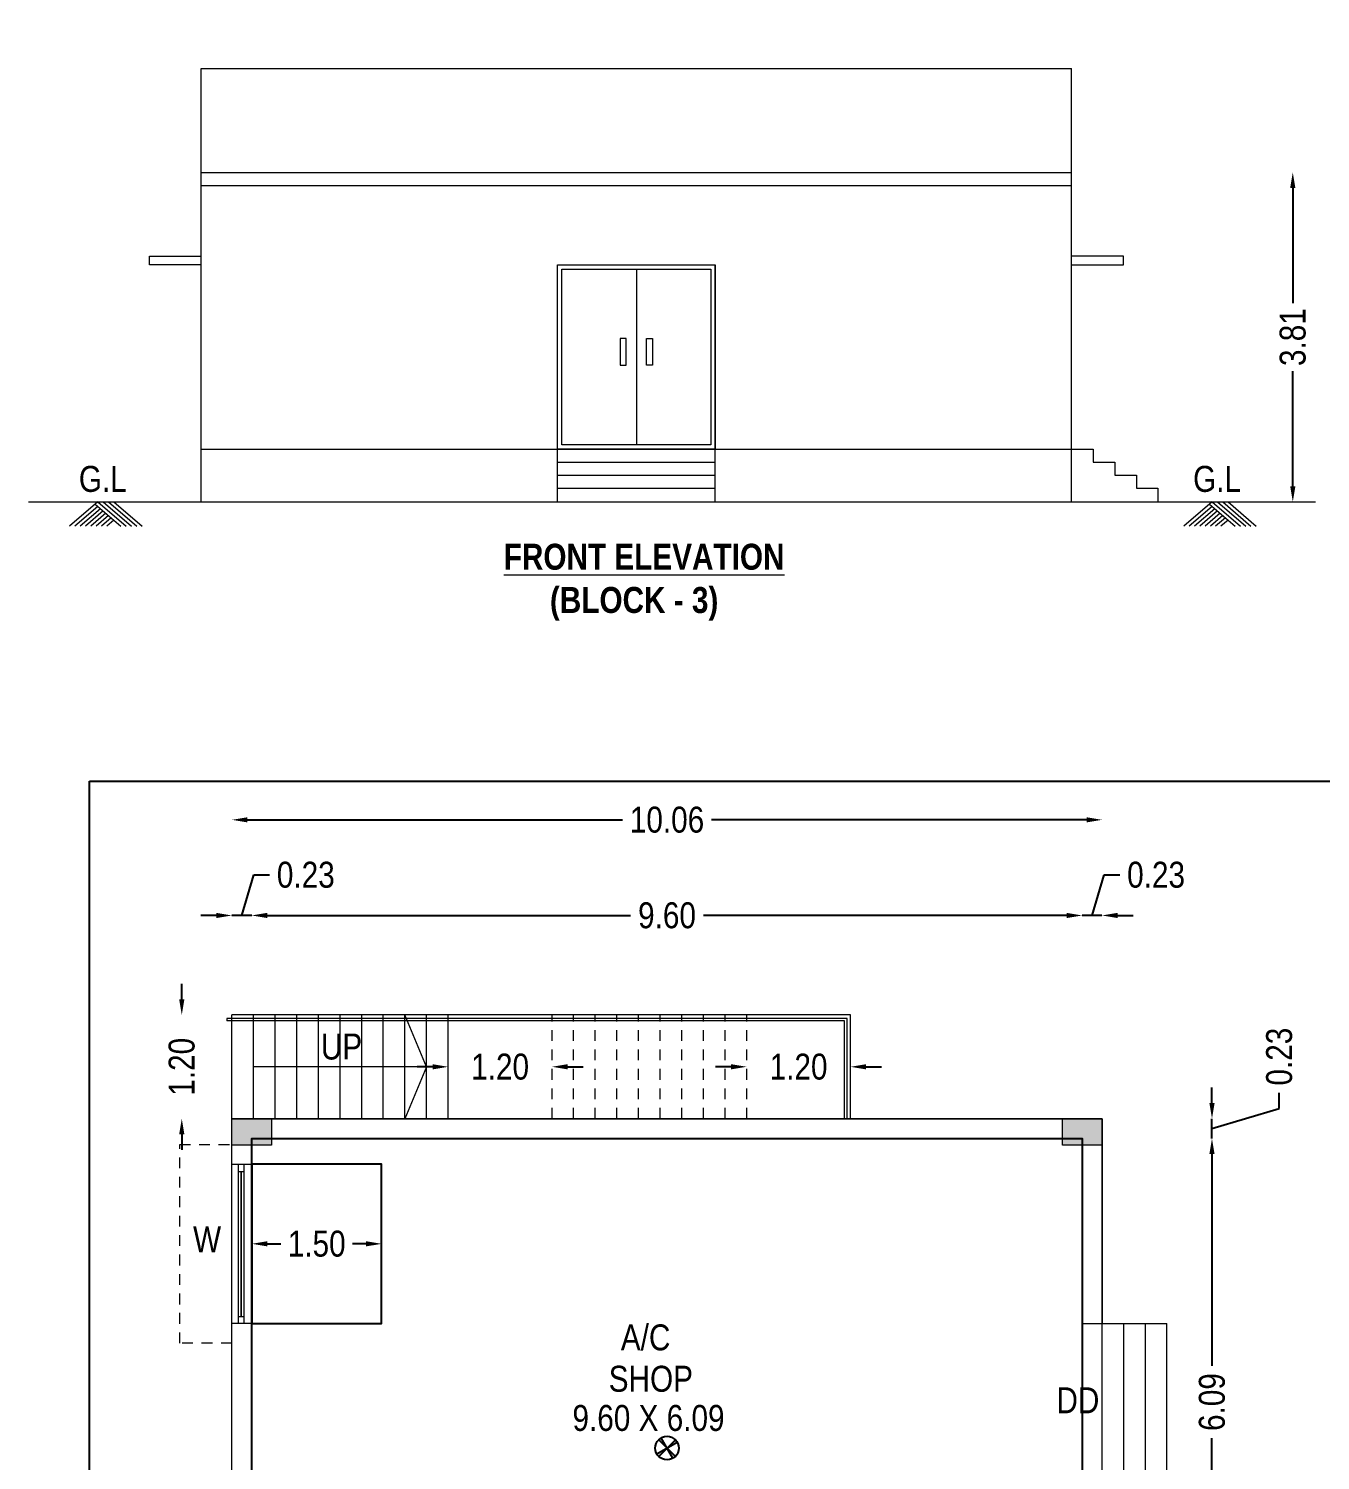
# Model space of a CAD drawing. Header units: metres. Extents: x 3750 to 6203, y 1588 to 3614.
# Drawn here: x 3794.83 to 3809.76, y 1627.5 to 1644.06 of the extents above; entities that cross this region are included whole.
import ezdxf

# ---------------------------------------------------------------- set-up
doc = ezdxf.new("R2010")
doc.units = ezdxf.units.M
doc.linetypes.add('HIDDEN2', pattern=[0.1875, 0.125, -0.0625])
for name, color, linetype in [('00', 7, 'Continuous'), ('BLK_3_FLR_0_CARPET_AREA', 14, 'Continuous'), ('BLK_3_FLR_0_REGULAR_ROOM_1', 2, 'Continuous'), ('BLK_3_FLR_0_ROOM_1_LIGHT_VENTILATION_1', 2, 'Continuous'), ('BLK_3_HT_OF_BLDG', 5, 'Continuous')]:
    doc.layers.add(name, color=color, linetype=linetype)
doc.layers.add('GCP', color=7, linetype='Continuous', lineweight=25)
doc.styles.add('style2', font='swisscb.ttf')
doc.styles.add('style2a', font='swissc.ttf')
doc.dimstyles.get("Standard").update_dxf_attribs({"dimtxt": 0.3, "dimasz": 0.18, "dimexe": 0.18, "dimexo": 0.0625, "dimgap": 0.09, "dimtad": 0, "dimzin": 0, "dimdsep": 46, "dimtxsty": 'style2a', "dimcen": 0.09, "dimse1": 1, "dimse2": 1, "dimadec": 0, "dimazin": 0, "dimtfac": 1, "dimtofl": 0, "dimtmove": 0, "dimatfit": 3, "dimfxl": 0, "dimtolj": 1, "dimtzin": 0, "dimarcsym": 0})

# ---------------------------------------------------------------- blocks, each defined once
blk = doc.blocks.new('*D80')
at = {"color": 0, "lineweight": -2, "ltscale": 10}
for p, q in [((3810.078997314411, 1631.273291614153), (3810.078997314411, 1620.274443601698)), ((3810.078997314411, 1608.238842342489), (3810.078997314411, 1619.237690354945))]:
    blk.add_line(p, q, dxfattribs=at)
at = {"color": 0, "ltscale": 10}
for points in [[(3810.048997314411, 1631.273291614153), (3810.108997314411, 1631.273291614153), (3810.078997314411, 1631.453291614153)], [(3810.048997314411, 1608.238842342489), (3810.108997314411, 1608.238842342489), (3810.078997314411, 1608.058842342489)]]:
    blk.add_solid(points, dxfattribs=at)
at = {"layer": 'Defpoints', "color": 0, "ltscale": 10}
for p in [(3807.236284165525, 1631.453291614153), (3810.078997314411, 1631.453291614153), (3807.236284165522, 1608.058842342489, 0.1880125918227396)]:
    blk.add_point(p, dxfattribs=at)
at = {"color": 0, "lineweight": 18, "ltscale": 10, "insert": (3810.078997314411, 1619.75606697832), "char_height": 0.3, "attachment_point": 5, "rotation": 90, "style": 'style2a'}
blk.add_mtext('\\A1;23.39', dxfattribs=at)
blk = doc.blocks.new('*D81')
at = {"color": 0, "lineweight": -2, "ltscale": 10}
for p, q in [((3808.506523129952, 1631.633291614154), (3808.506523129952, 1631.813291614153)), ((3809.284088065016, 1631.571561094673), (3809.284088065016, 1631.751561094673)), ((3808.506523129952, 1631.338291614153), (3809.284088065016, 1631.571561094673)), ((3808.506523129952, 1631.223291614153), (3808.506523129952, 1631.453291614153)), ((3808.506523129952, 1631.043291614154), (3808.506523129952, 1630.863291614154))]:
    blk.add_line(p, q, dxfattribs=at)
at = {"color": 0, "ltscale": 10}
for points in [[(3808.476523129952, 1631.633291614154), (3808.536523129951, 1631.633291614154), (3808.506523129952, 1631.453291614153)], [(3808.476523129952, 1631.043291614154), (3808.536523129951, 1631.043291614154), (3808.506523129952, 1631.223291614153)]]:
    blk.add_solid(points, dxfattribs=at)
at = {"layer": 'Defpoints', "color": 0, "ltscale": 10}
for p in [(3806.701340680645, 1631.453291614153), (3808.506523129952, 1631.453291614153), (3806.701340680649, 1631.223291614153)]:
    blk.add_point(p, dxfattribs=at)
at = {"color": 0, "lineweight": 18, "ltscale": 10, "insert": (3809.284088065016, 1632.170587068697), "char_height": 0.3, "attachment_point": 5, "rotation": 90, "style": 'style2a'}
blk.add_mtext('\\A1;0.23', dxfattribs=at)
blk = doc.blocks.new('*D82')
at = {"color": 0, "lineweight": -2, "ltscale": 10}
for p, q in [((3808.506523130009, 1631.043291614154), (3808.506523130009, 1628.59516813554)), ((3808.506523130009, 1625.308603098485), (3808.506523130009, 1627.756726577098))]:
    blk.add_line(p, q, dxfattribs=at)
at = {"color": 0, "ltscale": 10}
for points in [[(3808.476523130008, 1631.043291614154), (3808.53652313001, 1631.043291614154), (3808.506523130009, 1631.223291614153)], [(3808.476523130008, 1625.308603098485), (3808.53652313001, 1625.308603098485), (3808.506523130009, 1625.128603098485)]]:
    blk.add_solid(points, dxfattribs=at)
at = {"layer": 'Defpoints', "color": 0, "ltscale": 10}
for p in [(3805.936092750092, 1631.223291614153, -0.0231925066431486), (3807.006284165526, 1625.128603098485, 0.0231925066431487), (3808.506523130009, 1625.128603098485)]:
    blk.add_point(p, dxfattribs=at)
at = {"color": 0, "lineweight": 18, "ltscale": 10, "insert": (3808.506523130009, 1628.175947356317), "char_height": 0.3, "attachment_point": 5, "rotation": 90, "style": 'style2a'}
blk.add_mtext('\\A1;6.09', dxfattribs=at)
blk = doc.blocks.new('*D83')
at = {"color": 0, "lineweight": -2, "ltscale": 10}
for p, q in [((3797.292164277365, 1633.803342365003), (3797.432920770872, 1634.272530676691)), ((3797.432920770872, 1634.272530676691), (3797.612920770872, 1634.272530676691)), ((3796.997864048766, 1633.803342365003), (3796.817864048766, 1633.803342365003)), ((3797.406464505964, 1633.803342365003), (3797.177864048766, 1633.803342365003)), ((3797.586464505965, 1633.803342365003), (3797.766464505965, 1633.803342365003))]:
    blk.add_line(p, q, dxfattribs=at)
at = {"color": 0, "ltscale": 10}
for points in [[(3796.997864048766, 1633.833342365003), (3796.997864048766, 1633.773342365003), (3797.177864048766, 1633.803342365003)], [(3797.586464505965, 1633.833342365003), (3797.586464505965, 1633.773342365003), (3797.406464505964, 1633.803342365003)]]:
    blk.add_solid(points, dxfattribs=at)
at = {"layer": 'Defpoints', "color": 0, "ltscale": 10}
for p in [(3797.177864048766, 1633.803342365003), (3797.177864048766, 1631.148415138067), (3797.406464505964, 1631.148415138067)]:
    blk.add_point(p, dxfattribs=at)
at = {"color": 0, "lineweight": 18, "ltscale": 10, "insert": (3798.031946744898, 1634.272530676691), "char_height": 0.3, "attachment_point": 5, "style": 'style2a'}
blk.add_mtext('\\A1;0.23', dxfattribs=at)
blk = doc.blocks.new('*D84')
at = {"color": 0, "lineweight": -2, "ltscale": 10}
for p, q in [((3797.587864048757, 1633.803342365003), (3801.786100081166, 1633.803342365003)), ((3806.826284165524, 1633.803342365003), (3802.628048133114, 1633.803342365003))]:
    blk.add_line(p, q, dxfattribs=at)
at = {"color": 0, "ltscale": 10}
for points in [[(3797.587864048757, 1633.833342365003), (3797.587864048757, 1633.773342365003), (3797.407864048756, 1633.803342365003)], [(3806.826284165524, 1633.833342365003), (3806.826284165524, 1633.773342365003), (3807.006284165524, 1633.803342365003)]]:
    blk.add_solid(points, dxfattribs=at)
at = {"layer": 'Defpoints', "color": 0, "ltscale": 10}
for p in [(3807.006284165524, 1633.803342365003), (3807.006284165524, 1631.148415138067), (3797.407864048756, 1630.706407663312)]:
    blk.add_point(p, dxfattribs=at)
at = {"color": 0, "lineweight": 18, "ltscale": 10, "insert": (3802.20707410714, 1633.803342365003), "char_height": 0.3, "attachment_point": 5, "style": 'style2a'}
blk.add_mtext('\\A1;9.60', dxfattribs=at)
blk = doc.blocks.new('*D85')
at = {"color": 0, "lineweight": -2, "ltscale": 10}
for p, q in [((3797.357864048763, 1634.909323945108), (3801.692593587662, 1634.909323945108)), ((3807.056284165522, 1634.909323945108), (3802.721554626622, 1634.909323945108))]:
    blk.add_line(p, q, dxfattribs=at)
at = {"color": 0, "ltscale": 10}
for points in [[(3797.357864048763, 1634.939323945109), (3797.357864048763, 1634.879323945108), (3797.177864048762, 1634.909323945108)], [(3807.056284165522, 1634.939323945109), (3807.056284165522, 1634.879323945108), (3807.23628416552, 1634.909323945108)]]:
    blk.add_solid(points, dxfattribs=at)
at = {"layer": 'Defpoints', "color": 0, "ltscale": 10}
for p in [(3797.177864048762, 1634.909323945108), (3797.177864048762, 1631.453215747686), (3807.23628416552, 1631.453215747686)]:
    blk.add_point(p, dxfattribs=at)
at = {"color": 0, "lineweight": 18, "ltscale": 10, "insert": (3802.207074107141, 1634.909323945108), "char_height": 0.3, "attachment_point": 5, "style": 'style2a'}
blk.add_mtext('\\A1;10.06', dxfattribs=at)
blk = doc.blocks.new('*D86')
at = {"color": 0, "lineweight": -2, "ltscale": 10}
for p, q in [((3807.120591696802, 1633.803342365003), (3807.261348190309, 1634.272530676691)), ((3807.261348190309, 1634.272530676691), (3807.441348190309, 1634.272530676691)), ((3806.826291468203, 1633.803342365003), (3806.646291468203, 1633.803342365003)), ((3807.234891925401, 1633.803342365003), (3807.006291468204, 1633.803342365003)), ((3807.414891925402, 1633.803342365003), (3807.594891925401, 1633.803342365003))]:
    blk.add_line(p, q, dxfattribs=at)
at = {"color": 0, "ltscale": 10}
for points in [[(3806.826291468203, 1633.833342365003), (3806.826291468203, 1633.773342365003), (3807.006291468204, 1633.803342365003)], [(3807.414891925402, 1633.833342365003), (3807.414891925402, 1633.773342365003), (3807.234891925401, 1633.803342365003)]]:
    blk.add_solid(points, dxfattribs=at)
at = {"layer": 'Defpoints', "color": 0, "ltscale": 10}
for p in [(3807.006291468204, 1633.803342365003), (3807.006291468204, 1631.148415138067), (3807.234891925401, 1631.148415138067)]:
    blk.add_point(p, dxfattribs=at)
at = {"color": 0, "lineweight": 18, "ltscale": 10, "insert": (3807.860374164335, 1634.272530676691), "char_height": 0.3, "attachment_point": 5, "style": 'style2a'}
blk.add_mtext('\\A1;0.23', dxfattribs=at)
blk = doc.blocks.new('*D94')
at = {"color": 0, "lineweight": -2, "ltscale": 10}
for p, q in [((3799.497868574233, 1632.053196891236), (3799.317868574232, 1632.053196891236)), ((3801.0578685742, 1632.053196891236), (3801.2378685742, 1632.053196891236))]:
    blk.add_line(p, q, dxfattribs=at)
at = {"color": 0, "ltscale": 10}
for points in [[(3799.497868574233, 1632.083196891236), (3799.497868574233, 1632.023196891237), (3799.677868574232, 1632.053196891236)], [(3801.0578685742, 1632.083196891236), (3801.0578685742, 1632.023196891237), (3800.877868574199, 1632.053196891236)]]:
    blk.add_solid(points, dxfattribs=at)
at = {"layer": 'Defpoints', "color": 0, "ltscale": 10}
for p in [(3799.677868574232, 1632.053196891236, -0.023192506643141), (3800.877868574199, 1632.053196891236), (3800.877868574199, 1632.053187840149, -0.023192506643141)]:
    blk.add_point(p, dxfattribs=at)
at = {"color": 0, "lineweight": 18, "ltscale": 10, "insert": (3800.277868574216, 1632.053196891236), "char_height": 0.3, "attachment_point": 5, "style": 'style2a'}
blk.add_mtext('\\A1;1.20', dxfattribs=at)
blk = doc.blocks.new('*D87')
at = {"color": 0, "lineweight": -2, "ltscale": 10}
for p, q in [((3802.947868574137, 1632.053170869359), (3802.767868574136, 1632.053170869359)), ((3804.507868574102, 1632.053170869359), (3804.687868574103, 1632.053170869359))]:
    blk.add_line(p, q, dxfattribs=at)
at = {"color": 0, "ltscale": 10}
for points in [[(3802.947868574137, 1632.083170869359), (3802.947868574137, 1632.023170869359), (3803.127868574136, 1632.053170869359)], [(3804.507868574102, 1632.083170869359), (3804.507868574102, 1632.023170869359), (3804.327868574102, 1632.053170869359)]]:
    blk.add_solid(points, dxfattribs=at)
at = {"layer": 'Defpoints', "color": 0, "ltscale": 10}
for p in [(3803.127868574136, 1632.053170869359, -0.0231925066431416), (3804.327868574102, 1632.053170869359), (3804.327868574102, 1632.053161818271, -0.0231925066431415)]:
    blk.add_point(p, dxfattribs=at)
at = {"color": 0, "lineweight": 18, "ltscale": 10, "insert": (3803.727868574119, 1632.053170869359), "char_height": 0.3, "attachment_point": 5, "style": 'style2a'}
blk.add_mtext('\\A1;1.20', dxfattribs=at)
blk = doc.blocks.new('*D88')
at = {"color": 0, "lineweight": -2, "ltscale": 10}
for p, q in [((3796.598263084512, 1632.833329597832), (3796.598263084512, 1633.013329597832)), ((3796.598263084512, 1631.273333632685), (3796.598263084512, 1631.093333632686))]:
    blk.add_line(p, q, dxfattribs=at)
at = {"color": 0, "ltscale": 10}
for points in [[(3796.568263084512, 1632.833329597832), (3796.628263084512, 1632.833329597832), (3796.598263084512, 1632.653329597832)], [(3796.568263084512, 1631.273333632685), (3796.628263084512, 1631.273333632685), (3796.598263084512, 1631.453333632685)]]:
    blk.add_solid(points, dxfattribs=at)
at = {"layer": 'Defpoints', "color": 0, "ltscale": 10}
for p in [(3796.598263084512, 1632.653329597832), (3797.712804704044, 1632.653329597832, 0.0012334506790653), (3797.712800231844, 1631.453333632685)]:
    blk.add_point(p, dxfattribs=at)
at = {"color": 0, "lineweight": 18, "ltscale": 10, "insert": (3796.598263084511, 1632.053331615258), "char_height": 0.3, "attachment_point": 5, "rotation": 90, "style": 'style2a'}
blk.add_mtext('\\A1;1.20', dxfattribs=at)
blk = doc.blocks.new('*D105')
at = {"layer": 'BLK_3_FLR_0_ROOM_1_LIGHT_VENTILATION_1', "color": 0, "lineweight": -2}
for p, q in [((3797.587871351428, 1630.005907649904), (3797.744105117664, 1630.005907649904)), ((3798.727871351429, 1630.005907649904), (3798.571637585195, 1630.005907649904))]:
    blk.add_line(p, q, dxfattribs=at)
at = {"layer": 'BLK_3_FLR_0_ROOM_1_LIGHT_VENTILATION_1', "color": 0}
for points in [[(3797.587871351428, 1630.035907649904), (3797.587871351428, 1629.975907649903), (3797.407871351429, 1630.005907649904)], [(3798.727871351429, 1630.035907649904), (3798.727871351429, 1629.975907649903), (3798.907871351428, 1630.005907649904)]]:
    blk.add_solid(points, dxfattribs=at)
at = {"layer": 'Defpoints', "color": 0}
for p in [(3797.407871351429, 1630.005907649904), (3798.907871351428, 1630.005907649904), (3798.907871351428, 1630.005907649904)]:
    blk.add_point(p, dxfattribs=at)
at = {"layer": 'BLK_3_FLR_0_ROOM_1_LIGHT_VENTILATION_1', "color": 0, "insert": (3798.157871351429, 1630.005907649904), "char_height": 0.3, "attachment_point": 5, "style": 'style2a'}
blk.add_mtext('\\A1;1.50', dxfattribs=at)
blk = doc.blocks.new('*D113')
at = {"layer": 'BLK_3_HT_OF_BLDG', "color": 0, "lineweight": -2, "ltscale": 10}
for p, q in [((3809.440538106031, 1642.216899259338), (3809.440538106031, 1640.885503155442)), ((3809.440538106031, 1638.766899259338), (3809.440538106031, 1640.098295363234))]:
    blk.add_line(p, q, dxfattribs=at)
at = {"layer": 'BLK_3_HT_OF_BLDG', "color": 0, "ltscale": 10}
for points in [[(3809.410538106031, 1642.216899259338), (3809.470538106032, 1642.216899259338), (3809.440538106031, 1642.396899259338)], [(3809.410538106031, 1638.766899259338), (3809.470538106032, 1638.766899259338), (3809.440538106031, 1638.586899259338)]]:
    blk.add_solid(points, dxfattribs=at)
at = {"layer": 'Defpoints', "color": 0, "ltscale": 10}
for p in [(3812.45291879557, 1642.396899259338), (3809.440538106031, 1638.586899259338), (3812.452918795567, 1638.586899259338)]:
    blk.add_point(p, dxfattribs=at)
at = {"layer": 'BLK_3_HT_OF_BLDG', "color": 0, "lineweight": 18, "ltscale": 10, "insert": (3809.440538106031, 1640.491899259336), "char_height": 0.3, "attachment_point": 5, "rotation": 90, "style": 'style2a'}
blk.add_mtext('\\A1;3.81', dxfattribs=at)
blk = doc.blocks.new('auto-sprinkler')
at = {"layer": '00'}
h = blk.add_hatch(color=161, dxfattribs=at)
h.dxf.hatch_style = 1
h.paths.add_polyline_path([(5.82e-14, -1.293e-13), (-0.0750000000000014, 0.1299038105677039, 0.0655434628151658), (-0.106066017177958, 0.1060660171780574)])
h.paths.add_polyline_path([(-1.805e-13, -6.54e-14), (0.1299038105676527, 0.0749999999999943, 0.0655434628153172), (0.1060660171779424, 0.1060660171780148)])
h.paths.add_polyline_path([(0.0749999999999432, -0.1299038105676598, 0.0655434628150144), (0.1060660171778358, -0.1060660171780774), (5.83e-14, -1.293e-13)])
h.paths.add_polyline_path([(-0.129903810567711, -0.0749999999999502, 0.0655434628151658), (-0.1060660171780645, -0.1060660171779068), (-1.804e-13, -6.53e-14)])
at = {"layer": '00', "color": 170}
for points in [[(-0.1299038105676409, -0.0749999999999098), (0.1299038105675827, 0.0749999999999538)], [(-0.1060660171781656, -0.1060660171780079), (0.1060660171777663, 0.1060660171778387)], [(0.1060660171777663, -0.1060660171780079), (-0.1060660171778245, 0.106066017177924)], [(0.0749999999999027, -0.1299038105675898), (-0.0749999999999609, 0.1299038105676338)]]:
    blk.add_lwpolyline(points, dxfattribs=at)
blk.add_circle((-2.91e-14, 2.2e-14), 0.15, dxfattribs=at)

msp = doc.modelspace()

# ---------------------------------------------------------------- hatches: boundary and pattern name
at = {"lineweight": 18, "ltscale": 10}
h = msp.add_hatch(dxfattribs=at)
h.set_pattern_fill('AR-HBONE', color=256, scale=0.18)
h.set_pattern_definition([(45, (-28086.02757969537, 1403.084574576536), (0, 1.018233764908627), [2.16, -0.72]), (135, (-28085.51846281286, 1403.593691459036), (1e-16, 1.018233764908627), [2.16, -0.72])])
h.paths.add_polyline_path([(3823.262936943984, 1608.267154314949), (3823.262936943984, 1608.341958021952), (3823.490137858371, 1608.341958021952), (3823.490137858371, 1611.946549793719), (3823.262936943973, 1611.946549793719), (3823.262936943973, 1612.251350403337), (3823.490137858371, 1612.251350403337), (3823.490137858374, 1615.593375009247), (3822.05599096674, 1615.593375009247), (3822.05599096674, 1614.650818377264), (3818.383990966736, 1614.650818377264), (3818.383990966736, 1615.593375009247), (3813.891717741613, 1615.593375009247), (3813.891717741618, 1612.251350403337), (3814.118911353343, 1612.251350403337), (3814.118911353343, 1611.946549793719), (3813.891717741618, 1611.946549793719), (3813.891717741618, 1608.341958021952), (3814.118911353354, 1608.341958021952), (3814.118911353354, 1608.26715431502)])
h.paths.add_polyline_path([(3818.383990966736, 1612.988299015678), (3822.05599096674, 1612.988299015678), (3822.05599096674, 1611.092299015678), (3818.383990966736, 1611.092299015678)], flags=16)
h.paths.add_polyline_path([(3818.419990966737, 1612.952299015679), (3822.019990966739, 1612.952299015679), (3822.019990966739, 1611.128299015678), (3818.419990966737, 1611.128299015678)], flags=0)
h.paths.add_polyline_path([(3818.463270262625, 1611.174100253505), (3818.463270262625, 1611.986595691133), (3819.570792381266, 1611.986595691133), (3819.570792381266, 1611.174100253505)], flags=0)
h.paths.add_polyline_path([(3818.463270262625, 1612.086100253506), (3818.463270262625, 1612.898595691133), (3819.570792381266, 1612.898595691133), (3819.570792381266, 1612.086100253506)], flags=0)
h.paths.add_polyline_path([(3819.663270262623, 1611.174100253505), (3819.663270262623, 1611.986595691133), (3820.770792381266, 1611.986595691133), (3820.770792381266, 1611.174100253505)], flags=0)
h.paths.add_polyline_path([(3819.663270262623, 1612.086100253506), (3819.663270262623, 1612.898595691133), (3820.770792381266, 1612.898595691133), (3820.770792381266, 1612.086100253506)], flags=0)
h.paths.add_polyline_path([(3820.863270262623, 1611.174100253505), (3820.863270262623, 1611.986595691133), (3821.970792381266, 1611.986595691133), (3821.970792381266, 1611.174100253505)], flags=0)
h.paths.add_polyline_path([(3820.863270262623, 1612.086100253506), (3820.863270262623, 1612.898595691133), (3821.970792381266, 1612.898595691133), (3821.970792381266, 1612.086100253506)], flags=0)
h.paths.add_polyline_path([(3818.870795594474, 1610.593015793325), (3821.49047836304, 1610.593015793325), (3821.49047836304, 1610.976397192026), (3818.870795594474, 1610.976397192026)], flags=24)
h.paths.add_polyline_path([(3818.870795594474, 1614.151535154911), (3821.49047836304, 1614.151535154911), (3821.49047836304, 1614.534916553612), (3818.870795594474, 1614.534916553612)], flags=24)
h.paths.add_polyline_path([(3810.504221263683, 1619.505975531873), (3811.367337225484, 1619.505975531873), (3811.367337225484, 1619.95108876516), (3810.504221263683, 1619.95108876516)], flags=9)
h.paths.add_polyline_path([(3809.635466042386, 1631.088200167704), (3810.330762086041, 1631.088200167704), (3810.330762086041, 1631.533313400992), (3809.635466042386, 1631.533313400992)], flags=9)
h.paths.add_polyline_path([(3809.014404650901, 1627.925782240021), (3809.709700694557, 1627.925782240021), (3809.709700694557, 1628.370895473308), (3809.014404650901, 1628.370895473308)], flags=9)
h.paths.add_polyline_path([(3809.635466042472, 1624.763511652037), (3810.33076208613, 1624.763511652037), (3810.33076208613, 1625.208624885324), (3809.635466042472, 1625.208624885324)], flags=9)
h.paths.add_polyline_path([(3809.018161813309, 1622.208437982187), (3809.713457856968, 1622.208437982187), (3809.713457856968, 1622.653551215474), (3809.018161813309, 1622.653551215474)], flags=9)
h.paths.add_polyline_path([(3809.635466042531, 1619.653511652036), (3810.330762086189, 1619.653511652036), (3810.330762086189, 1620.098624885325), (3809.635466042531, 1620.098624885325)], flags=9)
h.paths.add_polyline_path([(3808.920328252671, 1613.790744306816), (3809.783444214474, 1613.790744306816), (3809.783444214474, 1614.235857540106), (3808.920328252671, 1614.235857540106)], flags=9)
h.paths.add_polyline_path([(3809.635466042589, 1607.928124301298), (3810.330762086247, 1607.928124301298), (3810.330762086247, 1608.373237534584), (3809.635466042589, 1608.373237534584)], flags=9)
h.paths.add_polyline_path([(3797.799677449148, 1633.953965788958), (3798.494973492804, 1633.953965788958), (3798.494973492804, 1634.399079022246), (3797.799677449148, 1634.399079022246)], flags=9)
h.paths.add_polyline_path([(3802.714955628177, 1633.753461014062), (3803.410251671833, 1633.753461014062), (3803.410251671833, 1634.198574247349), (3802.714955628177, 1634.198574247349)], flags=9)
h.paths.add_polyline_path([(3802.620584550411, 1634.859442594166), (3803.483700512213, 1634.859442594166), (3803.483700512213, 1635.304555827454), (3802.620584550411, 1635.304555827454)], flags=9)
h.paths.add_polyline_path([(3807.628104868584, 1633.953965788958), (3808.323400912242, 1633.953965788958), (3808.323400912242, 1634.399079022246), (3807.628104868584, 1634.399079022246)], flags=9)
h.paths.add_polyline_path([(3809.004238211592, 1631.803124480428), (3809.69953425525, 1631.803124480428), (3809.69953425525, 1632.248237713715), (3809.004238211592, 1632.248237713715)], flags=9)
h.paths.add_polyline_path([(3804.633994721807, 1632.003391406762), (3805.329290765465, 1632.003391406762), (3805.329290765465, 1632.44850464005), (3804.633994721807, 1632.44850464005)], flags=9)
h.paths.add_polyline_path([(3801.183994721905, 1632.003365384885), (3801.879290765562, 1632.003365384885), (3801.879290765562, 1632.448478618172), (3801.183994721905, 1632.448478618172)], flags=9)
h.paths.add_polyline_path([(3826.192415504653, 1619.505975531873), (3827.055531466456, 1619.505975531873), (3827.055531466456, 1619.95108876516), (3826.192415504653, 1619.95108876516)], flags=9)
h.paths.add_polyline_path([(3825.264747900458, 1631.088200167704), (3825.960043944115, 1631.088200167704), (3825.960043944115, 1631.533313400992), (3825.264747900458, 1631.533313400992)], flags=9)
h.paths.add_polyline_path([(3824.643686508973, 1627.925782240021), (3825.338982552629, 1627.925782240021), (3825.338982552629, 1628.370895473308), (3824.643686508973, 1628.370895473308)], flags=9)
h.paths.add_polyline_path([(3824.647443671367, 1622.208437982187), (3825.342739715025, 1622.208437982187), (3825.342739715025, 1622.653551215474), (3824.647443671367, 1622.653551215474)], flags=9)
h.paths.add_polyline_path([(3825.26474790059, 1619.653511652036), (3825.960043944246, 1619.653511652036), (3825.960043944246, 1620.098624885325), (3825.26474790059, 1620.098624885325)], flags=9)
h.paths.add_polyline_path([(3824.54961011073, 1613.790744306816), (3825.412726072534, 1613.790744306816), (3825.412726072534, 1614.235857540106), (3824.54961011073, 1614.235857540106)], flags=9)
h.paths.add_polyline_path([(3825.264747900647, 1607.928124301298), (3825.960043944305, 1607.928124301298), (3825.960043944305, 1608.373237534584), (3825.264747900647, 1608.373237534584)], flags=9)
h.paths.add_polyline_path([(3813.428959307195, 1633.953965788958), (3814.124255350852, 1633.953965788958), (3814.124255350852, 1634.399079022246), (3813.428959307195, 1634.399079022246)], flags=9)
h.paths.add_polyline_path([(3818.344237486219, 1633.753461014062), (3819.039533529878, 1633.753461014062), (3819.039533529878, 1634.198574247349), (3818.344237486219, 1634.198574247349)], flags=9)
h.paths.add_polyline_path([(3818.249866408456, 1634.859442594166), (3819.112982370257, 1634.859442594166), (3819.112982370257, 1635.304555827454), (3818.249866408456, 1635.304555827454)], flags=9)
h.paths.add_polyline_path([(3823.257386726633, 1633.953965788958), (3823.952682770289, 1633.953965788958), (3823.952682770289, 1634.399079022246), (3823.257386726633, 1634.399079022246)], flags=9)
h.paths.add_polyline_path([(3824.633520069667, 1631.803124480428), (3825.328816113323, 1631.803124480428), (3825.328816113323, 1632.248237713715), (3824.633520069667, 1632.248237713715)], flags=9)
h.paths.add_polyline_path([(3820.26327657985, 1632.003391406762), (3820.958572623509, 1632.003391406762), (3820.958572623509, 1632.44850464005), (3820.26327657985, 1632.44850464005)], flags=9)
h.paths.add_polyline_path([(3816.813276579949, 1632.003365384885), (3817.508572623605, 1632.003365384885), (3817.508572623605, 1632.448478618172), (3816.813276579949, 1632.448478618172)], flags=9)
h.paths.add_polyline_path([(3817.284066471828, 1627.715469877274), (3820.14978384746, 1627.715469877274), (3820.14978384746, 1628.098851275975), (3817.284066471828, 1628.098851275975)], flags=9)
h.paths.add_polyline_path([(3818.870795594474, 1617.710054516497), (3821.49047836304, 1617.710054516497), (3821.49047836304, 1618.0934359152), (3818.870795594474, 1618.0934359152)], flags=9)
h.paths.add_polyline_path([(3818.870795594474, 1621.268573878082), (3821.49047836304, 1621.268573878082), (3821.49047836304, 1621.651955276785), (3818.870795594474, 1621.651955276785)], flags=9)
h.paths.add_polyline_path([(3818.870795594474, 1624.827093239669), (3821.49047836304, 1624.827093239669), (3821.49047836304, 1625.210474638372), (3818.870795594474, 1625.210474638372)], flags=9)
h.paths.add_polyline_path([(3818.452806318957, 1632.045533487969), (3819.1101603204, 1632.045533487969), (3819.1101603204, 1632.418100178669), (3818.452806318957, 1632.418100178669)], flags=9)
h.paths.add_polyline_path([(3825.491281798952, 1614.486463592459), (3825.940540991457, 1614.486463592459), (3825.940540991457, 1614.94698132858), (3825.491281798952, 1614.94698132858)], flags=9)
h.paths.add_polyline_path([(3811.960282927415, 1614.486463592459), (3812.409542119919, 1614.486463592459), (3812.409542119919, 1614.94698132858), (3811.960282927415, 1614.94698132858)], flags=9)
h.paths.add_polyline_path([(3816.338472226546, 1605.898208671089), (3821.128212110939, 1605.898208671089), (3821.128212110939, 1606.964427360878), (3816.338472226546, 1606.964427360878)], flags=9)
h.paths.add_polyline_path([(3806.538960393335, 1632.043280423802), (3807.135932275093, 1632.043280423802), (3807.135932275093, 1632.418550791502), (3806.538960393335, 1632.418550791502)], flags=9)
h.paths.add_polyline_path([(3797.520608360152, 1623.381044638243), (3797.994022202975, 1623.381044638243), (3797.994022202975, 1623.756044638243), (3797.520608360152, 1623.756044638243)], flags=9)
h.paths.add_polyline_path([(3795.875586501038, 1588.318852389466), (3800.745982135421, 1588.318852389466), (3800.745982135421, 1589.404664122072), (3795.875586501038, 1589.404664122072)], flags=9)
h.paths.add_polyline_path([(3801.911234370241, 1613.197942888275), (3804.033114826924, 1613.197942888275), (3804.033114826924, 1613.571965722391), (3801.911234370241, 1613.571965722391)], flags=9)
h.paths.add_polyline_path([(3809.850688222901, 1642.795329890526), (3812.99472931879, 1642.795329890526), (3812.99472931879, 1643.086905232991), (3809.850688222901, 1643.086905232991)], flags=9)
h.paths.add_polyline_path([(3809.921359286941, 1642.211559974412), (3812.145879834886, 1642.211559974412), (3812.145879834886, 1642.502929837425), (3809.921359286941, 1642.502929837425)], flags=9)
h.paths.add_polyline_path([(3809.948186863584, 1641.578065695136), (3812.352707411525, 1641.578065695136), (3812.352707411525, 1641.869435558151), (3809.948186863584, 1641.869435558151)], flags=9)
h.paths.add_polyline_path([(3809.942855964486, 1640.871323477558), (3812.767650485034, 1640.871323477558), (3812.767650485034, 1641.162693340572), (3809.942855964486, 1641.162693340572)], flags=9)
h.paths.add_polyline_path([(3809.55539646008, 1638.688780545967), (3811.577314268296, 1638.688780545967), (3811.577314268296, 1638.980150408982), (3809.55539646008, 1638.980150408982)], flags=9)
h.paths.add_polyline_path([(3809.54874952091, 1639.486745545557), (3813.627927603101, 1639.486745545557), (3813.627927603101, 1639.77811540857), (3809.54874952091, 1639.77811540857)], flags=9)
h.paths.add_polyline_path([(3809.55539646008, 1639.100164066372), (3812.964848514872, 1639.100164066372), (3812.964848514872, 1639.391533929385), (3809.55539646008, 1639.391533929385)], flags=9)
h.paths.add_polyline_path([(3809.924846538528, 1636.278459081595), (3813.279367086469, 1636.278459081595), (3813.279367086469, 1636.569828944608), (3809.924846538528, 1636.569828944608)], flags=9)
h.paths.add_polyline_path([(3809.929751176749, 1636.61460330196), (3813.104888163051, 1636.61460330196), (3813.104888163051, 1636.906178644425), (3809.929751176749, 1636.906178644425)], flags=9)
h.paths.add_polyline_path([(3800.98706690095, 1643.977939824263), (3805.167442623492, 1643.977939824263), (3805.167442623492, 1645.04405735798), (3800.98706690095, 1645.04405735798)], flags=9)
h.paths.add_polyline_path([(3796.548104148997, 1645.410186639345), (3797.317224552749, 1645.410186639345), (3797.317224552749, 1645.824238549943), (3796.548104148997, 1645.824238549943)], flags=9)
h.paths.add_polyline_path([(3809.427868379064, 1645.410186639345), (3810.196988782816, 1645.410186639345), (3810.196988782816, 1645.824238549943), (3809.427868379064, 1645.824238549943)], flags=9)
h.paths.add_polyline_path([(3809.861999940909, 1614.486463592459), (3810.311259133413, 1614.486463592459), (3810.311259133413, 1614.94698132858), (3809.861999940909, 1614.94698132858)], flags=9)
h.paths.add_polyline_path([(3796.33100106937, 1614.486463592459), (3796.780260261875, 1614.486463592459), (3796.780260261875, 1614.94698132858), (3796.33100106937, 1614.94698132858)], flags=9)
h.paths.add_polyline_path([(3801.138699848923, 1635.87696362298), (3805.030983085919, 1635.87696362298), (3805.030983085919, 1636.943081156699), (3801.138699848923, 1636.943081156699)], flags=9)
h.paths.add_polyline_path([(3800.709190368502, 1605.898208671089), (3805.498930252895, 1605.898208671089), (3805.498930252895, 1606.964427360878), (3800.709190368502, 1606.964427360878)], flags=9)
h.paths.add_polyline_path([(3796.65603754769, 1637.309210438062), (3797.425157951443, 1637.309210438062), (3797.425157951443, 1637.723262348661), (3796.65603754769, 1637.723262348661)], flags=9)
h.paths.add_polyline_path([(3809.427868379064, 1637.309210438062), (3810.196988782816, 1637.309210438062), (3810.196988782816, 1637.723262348661), (3809.427868379064, 1637.723262348661)], flags=9)
h.paths.add_polyline_path([(3807.502079689663, 1627.959203299147), (3808.157450994637, 1627.959203299147), (3808.157450994637, 1628.325821900445), (3807.502079689663, 1628.325821900445)], flags=9)
h.paths.add_polyline_path([(3802.687550860159, 1607.982212775659), (3803.342922165131, 1607.982212775659), (3803.342922165131, 1608.348831376957), (3802.687550860159, 1608.348831376957)], flags=9)
h.paths.add_polyline_path([(3797.520615662818, 1629.813741831477), (3797.994029505645, 1629.813741831477), (3797.994029505645, 1630.188741831477), (3797.520615662818, 1630.188741831477)], flags=9)
h.paths.add_polyline_path([(3797.520615662818, 1626.110954149099), (3797.994029505645, 1626.110954149099), (3797.994029505645, 1626.485954149099), (3797.520615662818, 1626.485954149099)], flags=9)
h.paths.add_polyline_path([(3802.462447739712, 1628.676861132477), (3803.208752714478, 1628.676861132477), (3803.208752714478, 1629.069705400682), (3802.462447739712, 1629.069705400682)], flags=9)
h.paths.add_polyline_path([(3808.130933441363, 1621.038705086518), (3808.522515993634, 1621.038705086518), (3808.522515993634, 1621.413705086518), (3808.130933441363, 1621.413705086518)], flags=9)
h.paths.add_polyline_path([(3797.520608360152, 1621.032709496558), (3797.994022202975, 1621.032709496558), (3797.994022202975, 1621.407709496558), (3797.520608360152, 1621.407709496558)], flags=9)
h.paths.add_polyline_path([(3797.520608360152, 1609.896161213762), (3797.994022202975, 1609.896161213762), (3797.994022202975, 1610.271161213762), (3797.520608360152, 1610.271161213762)], flags=9)
h.paths.add_polyline_path([(3797.520608360152, 1617.637349378727), (3797.994022202975, 1617.637349378727), (3797.994022202975, 1618.012349378727), (3797.520608360152, 1618.012349378727)], flags=9)
h.paths.add_polyline_path([(3797.520608360152, 1613.805553595147), (3797.994022202975, 1613.805553595147), (3797.994022202975, 1614.180553595147), (3797.520608360152, 1614.180553595147)], flags=9)
h.paths.add_polyline_path([(3808.127286984465, 1609.896161213762), (3808.600700827289, 1609.896161213762), (3808.600700827289, 1610.271161213762), (3808.127286984465, 1610.271161213762)], flags=9)
h.paths.add_polyline_path([(3808.127286984465, 1617.637349378727), (3808.600700827289, 1617.637349378727), (3808.600700827289, 1618.012349378727), (3808.127286984465, 1618.012349378727)], flags=9)
h.paths.add_polyline_path([(3808.127286984465, 1613.805553595147), (3808.600700827289, 1613.805553595147), (3808.600700827289, 1614.180553595147), (3808.127286984465, 1614.180553595147)], flags=9)
h.paths.add_polyline_path([(3800.757949357155, 1614.902783597372), (3805.431074807773, 1614.902783597372), (3805.431074807773, 1615.295627865577), (3800.757949357155, 1615.295627865577)], flags=9)
h.paths.add_polyline_path([(3804.300251687062, 1620.795461469132), (3804.689040439762, 1620.795461469132), (3804.689040439762, 1621.162080070431), (3804.300251687062, 1621.162080070431)], flags=9)
h.paths.add_polyline_path([(3802.459845312812, 1619.697330870437), (3802.848634065514, 1619.697330870437), (3802.848634065514, 1620.063949471735), (3802.459845312812, 1620.063949471735)], flags=9)
h.paths.add_polyline_path([(3801.905262636272, 1627.74735049993), (3803.775666385369, 1627.74735049993), (3803.775666385369, 1628.129109692433), (3801.905262636272, 1628.129109692433)], flags=9)
h.paths.add_polyline_path([(3802.324071475095, 1628.199920850573), (3803.395628793053, 1628.199920850573), (3803.395628793053, 1628.583302249275), (3802.324071475095, 1628.583302249275)], flags=9)
h.paths.add_polyline_path([(3805.34964654798, 1621.942382156827), (3807.220050297075, 1621.942382156827), (3807.220050297075, 1622.324141349329), (3805.34964654798, 1622.324141349329)], flags=9)
h.paths.add_polyline_path([(3805.609878446662, 1622.39495250747), (3806.906742181343, 1622.39495250747), (3806.906742181343, 1622.778333906172), (3805.609878446662, 1622.778333906172)], flags=9)
h.paths.add_polyline_path([(3800.213775274579, 1621.942382156827), (3802.084179023676, 1621.942382156827), (3802.084179023676, 1622.324141349329), (3800.213775274579, 1622.324141349329)], flags=9)
h.paths.add_polyline_path([(3800.276625441595, 1622.39495250747), (3802.024282254859, 1622.39495250747), (3802.024282254859, 1622.778333906172), (3800.276625441595, 1622.778333906172)], flags=9)
h.paths.add_polyline_path([(3801.932609456332, 1613.762723269456), (3803.987584222014, 1613.762723269456), (3803.987584222014, 1614.144482461957), (3801.932609456332, 1614.144482461957)], flags=9)
h.paths.add_polyline_path([(3801.811751301701, 1614.215293620098), (3804.348881799182, 1614.215293620098), (3804.348881799182, 1614.5986750188), (3801.811751301701, 1614.5986750188)], flags=9)
h = msp.add_hatch(color=256, dxfattribs=at)
h.dxf.hatch_style = 1
h.paths.add_polyline_path([(3797.177856746082, 1631.453215747686), (3797.177856746082, 1631.148415138067), (3797.635057660486, 1631.148415138067), (3797.635057660486, 1631.453215747686)])
h = msp.add_hatch(color=256, dxfattribs=at)
h.dxf.hatch_style = 1
h.paths.add_polyline_path([(3806.779083251117, 1631.453215747686), (3806.779083251117, 1631.148415138067), (3807.23628416552, 1631.148415138067), (3807.23628416552, 1631.453215747686)])

# ---------------------------------------------------------------- linework, layer by layer
at = {"lineweight": 18}
for p, q in [((3794.828174092911, 1638.586899259338), (3796.823644240207, 1638.586899259336)), ((3806.882064356969, 1638.586899259338), (3809.703408470273, 1638.586899259337)), ((3797.407882887802, 1630.925110088304, -723.6900571314148), (3797.179282430604, 1630.925110088304, -723.6900571314148)), ((3797.251848061217, 1630.925110088304, -723.6900571314148), (3797.251848061217, 1629.085907649903, -723.6900571314148)), ((3797.251848061217, 1630.84389993712, -723.6900571314148), (3797.31584615158, 1630.84389993712, -723.6900571314148)), ((3797.31584615158, 1630.925110088304, -723.6900571314148), (3797.31584615158, 1629.085907649903, -723.6900571314148)), ((3797.251848061217, 1629.167117801086, -723.6900571314148), (3797.31584615158, 1629.167117801086, -723.6900571314148)), ((3797.407882887802, 1629.085907649903, -723.6900571314148), (3797.179282430604, 1629.085907649903, -723.6900571314148))]:
    msp.add_line(p, q, dxfattribs=at)
at = {"color": 7, "lineweight": 18, "ltscale": 0.2}
for p, q in [((3795.627948135706, 1638.586899259338), (3795.301093322084, 1638.30600276413)), ((3808.507712365772, 1638.586899259338), (3808.180857552151, 1638.306002764131)), ((3795.627929332104, 1638.534173708041), (3795.36242665543, 1638.30600276413)), ((3795.658595998776, 1638.50781901223), (3795.423759988774, 1638.30600276413)), ((3808.507693562171, 1638.534173708041), (3808.242190885497, 1638.306002764131)), ((3808.538360228844, 1638.50781901223), (3808.303524218839, 1638.306002764131))]:
    msp.add_line(p, q, dxfattribs=at)
at = {"lineweight": 18, "ltscale": 0.2}
for p, q in [((3795.627948135706, 1638.586899259338), (3795.954802949328, 1638.30600276413)), ((3795.689281469048, 1638.586899259338), (3796.01613628267, 1638.30600276413)), ((3795.750614802393, 1638.586899259338), (3796.077469616014, 1638.30600276413)), ((3795.811948135737, 1638.586899259338), (3796.138802949367, 1638.30600276413)), ((3808.507712365772, 1638.586899259338), (3808.834567179395, 1638.306002764131)), ((3808.569045699116, 1638.586899259338), (3808.895900512738, 1638.306002764131)), ((3808.630379032462, 1638.586899259338), (3808.95723384608, 1638.306002764131)), ((3808.691712365803, 1638.586899259338), (3809.018567179432, 1638.306002764131)), ((3795.68926266545, 1638.481464316415), (3795.48509332211, 1638.30600276413)), ((3795.719929332119, 1638.455109620604), (3795.546426655472, 1638.30600276413)), ((3795.59726266543, 1638.560528403855), (3795.893432008777, 1638.30600276413)), ((3795.750595998796, 1638.428754924791), (3795.60775998881, 1638.30600276413)), ((3808.569026895516, 1638.481464316415), (3808.364857552178, 1638.306002764131)), ((3808.599693562185, 1638.455109620604), (3808.426190885537, 1638.306002764131)), ((3808.4770268955, 1638.560528403855), (3808.773196238843, 1638.306002764131)), ((3808.630360228863, 1638.428754924791), (3808.487524218877, 1638.306002764131)), ((3795.781262665464, 1638.40240022898), (3795.669093322159, 1638.30600276413)), ((3795.811929332137, 1638.376045533166), (3795.730426655498, 1638.30600276413)), ((3808.661026895533, 1638.40240022898), (3808.548857552226, 1638.306002764131)), ((3808.691693562204, 1638.376045533166), (3808.610190885568, 1638.306002764131))]:
    msp.add_line(p, q, dxfattribs=at)
at = {"linetype": 'Continuous', "lineweight": 18}
for p, q in [((3797.177864048762, 1631.453215747686), (3797.17787309985, 1632.653215747651)), ((3804.32787309964, 1632.653161818224, 0.0164863169537877), (3797.17787309985, 1632.653215747651)), ((3797.427864048755, 1631.453213862043), (3797.427873099842, 1632.653213862008)), ((3797.677864048748, 1631.453211976399), (3797.677873099834, 1632.653211976364)), ((3797.92786404874, 1631.453210090757), (3797.927873099828, 1632.653210090721)), ((3798.177864048733, 1631.453208205113), (3798.177873099822, 1632.653208205078)), ((3798.427864048727, 1631.453206319469), (3798.427873099814, 1632.653206319435)), ((3798.677864048717, 1631.453204433826), (3798.677873099806, 1632.653204433793)), ((3798.927864048711, 1631.453202548183), (3798.927873099798, 1632.653202548149)), ((3799.427868574239, 1632.05319877688), (3799.177862466609, 1632.653200662578, 0.0046115326721137)), ((3799.177864048704, 1631.453200662539), (3799.177873099792, 1632.653200662506)), ((3799.427864048697, 1631.453198776895), (3799.427873099784, 1632.653198776862)), ((3799.677864048689, 1631.453196891254), (3799.677873099776, 1632.65319689122)), ((3804.327864048556, 1631.45316181829), (3804.327873099643, 1632.653161818254)), ((3799.427868574239, 1632.05319877688), (3797.427868574294, 1632.053213862025)), ((3799.427868574239, 1632.05319877688), (3799.177864048704, 1631.453200662539)), ((3797.177864048758, 1624.823215747718, -1447.38011426283), (3797.177864048762, 1631.453215747686, -3361.654422698745)), ((3807.23628416552, 1631.453215747686), (3797.177864048762, 1631.453215747686)), ((3797.177864048758, 1608.063215747744), (3797.177864048758, 1631.453215747686)), ((3797.177864048758, 1631.453215747686), (3807.23628416552, 1631.453215747686)), ((3807.236284165514, 1629.085907649893, -5805.340814695154), (3807.23628416552, 1631.453215747686, -6529.030871826569)), ((3807.23628416552, 1631.453215747686), (3807.236284165514, 1629.085907649893, 723.6900571314148)), ((3797.407864048754, 1625.128603098484), (3797.407864048761, 1631.223215747686)), ((3797.407864048761, 1631.223215747686), (3807.00628416552, 1631.223215747686)), ((3807.006284165524, 1631.223215747686), (3807.006284165517, 1629.085907649893, 723.6900571314148)), ((3807.00628416552, 1629.085907649893, 723.6900571314148), (3807.236284165509, 1629.085907649893, 723.6900571314148)), ((3807.236267892696, 1629.085907649893, 723.690057131415), (3807.986267892663, 1629.085907649893, 723.690057131415)), ((3807.236267892702, 1627.265907649882, 723.6900571314148), (3807.236267892662, 1629.085907649893, 723.690057131415)), ((3807.486267892704, 1627.265907649884, 723.6900571314148), (3807.486267892662, 1629.085907649896, 723.690057131415)), ((3807.736267892704, 1627.265907649888, 723.6900571314148), (3807.736267892664, 1629.0859076499, 723.690057131415)), ((3807.986267892702, 1627.265907649893, 723.6900571314148), (3807.986267892663, 1629.085907649903, 723.690057131415))]:
    msp.add_line(p, q, dxfattribs=at)
at = {"linetype": 'HIDDEN2', "lineweight": 18}
for p, q in [((3800.877864048653, 1631.453187840165), (3800.87787309974, 1632.653187840132)), ((3801.12786404865, 1631.453185954522), (3801.127873099738, 1632.653185954488)), ((3801.377864048641, 1631.453184068879), (3801.37787309973, 1632.653184068846)), ((3801.627864048636, 1631.453182183236), (3801.627873099722, 1632.653182183202)), ((3801.877864048627, 1631.453180297592), (3801.877873099715, 1632.653180297559)), ((3802.127864048621, 1631.45317841195), (3802.127873099707, 1632.653178411915)), ((3802.377864048614, 1631.453176526306), (3802.377873099699, 1632.653176526273)), ((3802.627864048606, 1631.453174640664), (3802.627873099693, 1632.653174640629)), ((3802.877864048598, 1631.453172755019), (3802.877873099686, 1632.653172754984)), ((3803.127864048592, 1631.453170869377), (3803.127873099679, 1632.653170869343))]:
    msp.add_line(p, q, dxfattribs=at)
at = {"lineweight": 18, "ltscale": 10}
msp.add_line((3797.118751881819, 1632.613161818511), (3797.118751881819, 1632.58316181851), dxfattribs=at)
at = {"ltscale": 0.01}
msp.add_lwpolyline([(3795.533327307353, 1635.356547206259), (3827.783363421719, 1635.356547206259), (3827.783363421719, 1604.90315768176), (3795.533327307353, 1604.90315768176)], close=True, dxfattribs=at)
msp.add_lwpolyline([(3795.533327307353, 1635.356547206259), (3827.783363421719, 1635.356547206259), (3827.783363421719, 1604.90315768176), (3795.533327307353, 1604.90315768176)], close=True, dxfattribs=at)
at = {"linetype": 'Continuous', "lineweight": 18}
for points in [[(3804.287864048405, 1631.453138915826), (3804.287836051442, 1632.613161818511), (3797.118751881819, 1632.613161818511)], [(3804.257864048415, 1631.45313819178), (3804.257836775476, 1632.58316181851), (3797.118751881819, 1632.58316181851)]]:
    msp.add_lwpolyline(points, dxfattribs=at)
at = {"lineweight": 18, "ltscale": 10}
for points in [[(3797.177856746082, 1631.453215747686), (3797.635057660486, 1631.453215747686), (3797.635057660486, 1631.148415138067), (3797.177856746082, 1631.148415138067)], [(3806.779083251117, 1631.453215747686), (3807.23628416552, 1631.453215747686), (3807.23628416552, 1631.148415138067), (3806.779083251117, 1631.148415138067)]]:
    msp.add_lwpolyline(points, close=True, dxfattribs=at)
at = {"linetype": 'HIDDEN2', "lineweight": 18, "elevation": -723.6900571314148}
msp.add_lwpolyline([(3797.177882887802, 1628.855907649904), (3796.573991906324, 1628.855907649904), (3796.573991906324, 1631.155110088303), (3797.177882887802, 1631.155110088303)], dxfattribs=at)
at = {"lineweight": 18, "const_width": 0.0190500381, "elevation": -723.6900571314148}
msp.add_lwpolyline([(3797.283847106399, 1630.84389993712), (3797.283847106399, 1629.167117801086)], dxfattribs=at)
at = {"layer": 'BLK_3_FLR_0_CARPET_AREA'}
msp.add_lwpolyline([(3807.007683708322, 1625.128603098484), (3797.407864048761, 1625.128603098484), (3797.407864048761, 1631.223215747686), (3807.007683708322, 1631.223215747686)], close=True, dxfattribs=at)
at = {"layer": 'BLK_3_FLR_0_REGULAR_ROOM_1', "color": 2}
msp.add_lwpolyline([(3807.007683708314, 1625.128603098488), (3797.407864048754, 1625.128603098488), (3797.407864048754, 1631.22321574769), (3807.007683708314, 1631.22321574769)], close=True, dxfattribs=at)
at = {"layer": 'BLK_3_FLR_0_ROOM_1_LIGHT_VENTILATION_1', "elevation": -723.6900571314153}
msp.add_lwpolyline([(3797.407871351429, 1629.085907649903), (3798.907871351428, 1629.085907649903), (3798.907871351428, 1630.925907649904), (3797.407871351429, 1630.925907649904)], close=True, dxfattribs=at)
at = {"layer": 'GCP', "color": 7, "linetype": 'Continuous', "lineweight": 18}
for p, q in [((3796.823644240207, 1638.586899259336), (3796.823644240207, 1643.596899259337)), ((3796.823644240202, 1643.596899259337), (3806.882064356962, 1643.596899259337)), ((3806.882064356964, 1638.586899259337), (3806.882064356962, 1643.596899259337)), ((3796.823644240202, 1642.396899259337), (3806.882064356962, 1642.396899259337)), ((3796.823644240202, 1642.246899259336), (3806.882064356962, 1642.246899259336)), ((3796.223644240203, 1641.32689925934), (3796.223644240203, 1641.426899259338)), ((3796.223644240203, 1641.426899259338), (3796.823644240202, 1641.426899259338)), ((3807.482064356961, 1641.426899259338), (3806.882064356962, 1641.426899259338)), ((3807.482064356961, 1641.32689925934), (3807.482064356961, 1641.426899259338)), ((3796.823644240202, 1641.32689925934), (3796.223644240203, 1641.32689925934)), ((3800.942854298583, 1638.586899259336), (3800.942854298583, 1641.326899259337)), ((3801.852854298578, 1641.276899259336), (3801.852854298578, 1639.246899259337)), ((3802.762854298574, 1638.586899259337), (3802.762854298574, 1641.326899259337)), ((3806.882064356962, 1641.32689925934), (3807.482064356961, 1641.32689925934)), ((3796.823644240202, 1639.196899259336), (3806.882064356969, 1639.196899259336)), ((3800.942854298583, 1639.046899259336), (3802.762854298574, 1639.046899259336)), ((3800.942854298583, 1638.896899259337), (3802.762854298574, 1638.896899259337)), ((3800.942854298583, 1638.746899259336), (3802.762854298574, 1638.746899259336)), ((3796.823644240202, 1638.586899259336), (3806.882064356969, 1638.586899259337))]:
    msp.add_line(p, q, dxfattribs=at)
for points in [[(3800.942854298583, 1641.326899259337), (3802.762854298574, 1641.326899259337), (3802.762854298574, 1639.196899259336), (3800.942854298583, 1639.196899259336)], [(3800.992854298581, 1641.276899259336), (3802.712854298578, 1641.276899259336), (3802.712854298578, 1639.246899259337), (3800.992854298581, 1639.246899259337)], [(3801.735852762273, 1640.475664504004), (3801.666828003771, 1640.475664504004), (3801.666828003771, 1640.168808951498), (3801.735852762273, 1640.168808951498)], [(3801.969855834883, 1640.475664504004), (3802.038880593385, 1640.475664504004), (3802.038880593385, 1640.168808951498), (3801.969855834883, 1640.168808951498)]]:
    msp.add_lwpolyline(points, close=True, dxfattribs=at)
for points in [[(3806.882064356964, 1639.196899259336), (3807.132064356964, 1639.196899259336), (3807.132064356964, 1639.046899259337)], [(3807.132064356964, 1639.046899259337), (3807.382064356965, 1639.046899259337), (3807.382064356965, 1638.896899259337)], [(3807.382064356965, 1638.896899259337), (3807.632064356964, 1638.896899259337), (3807.632064356964, 1638.746899259336)], [(3807.632064356964, 1638.746899259336), (3807.882064356964, 1638.746899259336), (3807.882064356964, 1638.586899259337)]]:
    msp.add_lwpolyline(points, dxfattribs=at)

# ---------------------------------------------------------------- block references
at = {"xscale": 0.9078596091205212, "yscale": 0.9078596091205212, "zscale": 0.9078596091205212}
msp.add_blockref('auto-sprinkler', (3802.207074107137, 1627.643364933281), dxfattribs=at)

# ---------------------------------------------------------------- texts
at = {"lineweight": 18, "style": 'style2a'}
for s, p in [('G.L', (3795.408321157398, 1638.70231232868)), ('G.L', (3808.288085387466, 1638.70231232868)), ('UP', (3798.206327788419, 1632.137578895685, -1447.38011426283)), ('W', (3796.728543828005, 1629.907890863409, -723.6900571314148)), ('A/C', (3801.673349949601, 1628.77398420911, -1447.38011426283)), ('SHOP', (3801.533396540069, 1628.295466782289, -1447.38011426283)), ('DD', (3806.708610955066, 1628.046367832159, -1447.38011426283)), ('9.60 X 6.09', (3801.114317333541, 1627.842085328546, -1447.38011426283))]:
    msp.add_text(s, height=0.3, dxfattribs=at).set_placement(p)
at = {"color": 7, "lineweight": 18, "insert": (3798.481428161148, 1638.102223603513), "char_height": 0.3, "width": 6.773665291131103, "attachment_point": 1, "style": 'style2'}
msp.add_mtext('\\A1;{\\W9.62035;\\L  \\W1;FRONT ELEVATION\\P\\W8.27555;\\l   }(BLOCK - 3)', dxfattribs=at)

# ---------------------------------------------------------------- dimensions: what is measured, and where the dimension line sits
at = {"lineweight": 18, "ltscale": 10}
for base, p1, p2, override, picture, middle in [((3797.177864048762, 1634.909323945108), (3807.23628416552, 1631.453215747686), (3797.177864048762, 1631.453215747686), {"dimtxt": 0.3, "dimdec": 2, "dimtxsty": 'style2a'}, '*D85', (3802.207074107141, 1634.909323945108)), ((3797.177864048766, 1633.803342365003), (3797.406464505964, 1631.148415138067), (3797.177864048766, 1631.148415138067), {"dimtmove": 1}, '*D83', (3797.702920770872, 1634.272530676691)), ((3807.006291468204, 1633.803342365003), (3807.234891925401, 1631.148415138067), (3807.006291468204, 1631.148415138067), {"dimtmove": 1}, '*D86', (3807.531348190309, 1634.272530676691)), ((3807.006284165524, 1633.803342365003), (3797.407864048756, 1630.706407663312), (3807.006284165524, 1631.148415138067), {"dimtmove": 1}, '*D84', (3802.20707410714, 1633.803342365003))]:
    dim = msp.add_linear_dim(base=base, p1=p1, p2=p2, dimstyle='Standard', override=override, dxfattribs=at)
    dim.commit()
    dim.dimension.update_dxf_attribs({"geometry": picture, "text_midpoint": middle})
for base, p1, p2, angle, override, picture, middle in [((3796.598263084512, 1632.653329597832), (3797.712800231842, 1631.453333632684), (3797.712804704042, 1632.653329597831, 0.0012334506790653), 90, {"dimtxt": 0.3, "dimdec": 2, "dimtxsty": 'style2a'}, '*D88', (3796.598263084511, 1632.053331615258)), ((3808.506523129952, 1631.453291614153, -0.0231925066431487), (3806.701340680647, 1631.223291614153, -0.0231925066431487), (3806.701340680644, 1631.453291614153, -0.0231925066431487), 90, {"dimtmove": 1}, '*D81', (3809.284088065016, 1631.841561094671, -0.0231925066431487)), ((3800.877868574199, 1632.053196891236, 0.0231925066431403), (3799.677868574232, 1632.053196891236), (3800.877868574199, 1632.053187840149), 180, {"dimtxt": 0.3, "dimdec": 2, "dimtxsty": 'style2a'}, '*D94', (3800.277868574216, 1632.053196891236, 0.0231925066431403)), ((3804.327868574102, 1632.053170869359), (3803.127868574136, 1632.053170869359, -0.0231925066431416), (3804.327868574102, 1632.053161818271, -0.0231925066431415), 180, {"dimtxt": 0.3, "dimdec": 2, "dimtxsty": 'style2a'}, '*D87', (3803.727868574119, 1632.053170869359)), ((3810.078997314411, 1631.453291614153, -0.0231925066431487), (3807.23628416552, 1608.058842342488, 0.1648200851795909), (3807.236284165525, 1631.453291614153, -0.0231925066431487), 90, {"dimtxt": 0.3, "dimdec": 2, "dimtxsty": 'style2a'}, '*D80', (3810.078997314411, 1619.75606697832, -0.0231925066431487)), ((3808.506523130009, 1625.128603098485, -0.0231925066431487), (3805.936092750091, 1631.223291614153, -0.0463850132862973), (3807.006284165524, 1625.128603098484), 90, {"dimtmove": 1}, '*D82', (3808.506523130009, 1628.175947356317, -0.0231925066431487))]:
    dim = msp.add_linear_dim(base=base, p1=p1, p2=p2, angle=angle, dimstyle='Standard', override=override, dxfattribs=at)
    dim.commit()
    dim.dimension.update_dxf_attribs({"geometry": picture, "text_midpoint": middle})
at = {"layer": 'BLK_3_FLR_0_ROOM_1_LIGHT_VENTILATION_1', "color": 232}
dim = msp.add_linear_dim(base=(3798.907871351428, 1630.005907649904, -723.6900571314153), p1=(3797.407871351429, 1630.005907649904, -723.6900571314153), p2=(3798.907871351428, 1630.005907649904, -723.6900571314153), dimstyle='Standard', override={"dimtxt": 0.3, "dimdec": 2, "dimtxsty": 'style2a'}, dxfattribs=at)
dim.commit()
dim.dimension.update_dxf_attribs({"geometry": '*D105', "text_midpoint": (3798.157871351429, 1630.005907649904, -723.6900571314153), "dimtype": 160})
at = {"layer": 'BLK_3_HT_OF_BLDG', "lineweight": 18, "ltscale": 10}
dim = msp.add_linear_dim(base=(3809.440538106031, 1638.586899259338), p1=(3812.452918795568, 1642.396899259337), p2=(3812.452918795564, 1638.586899259337), angle=90, dimstyle='Standard', override={"dimtxt": 0.3, "dimdec": 2, "dimtxsty": 'style2a'}, dxfattribs=at)
dim.commit()
dim.dimension.update_dxf_attribs({"geometry": '*D113', "text_midpoint": (3809.440538106031, 1640.491899259336)})

doc.saveas('drawing.dxf')
